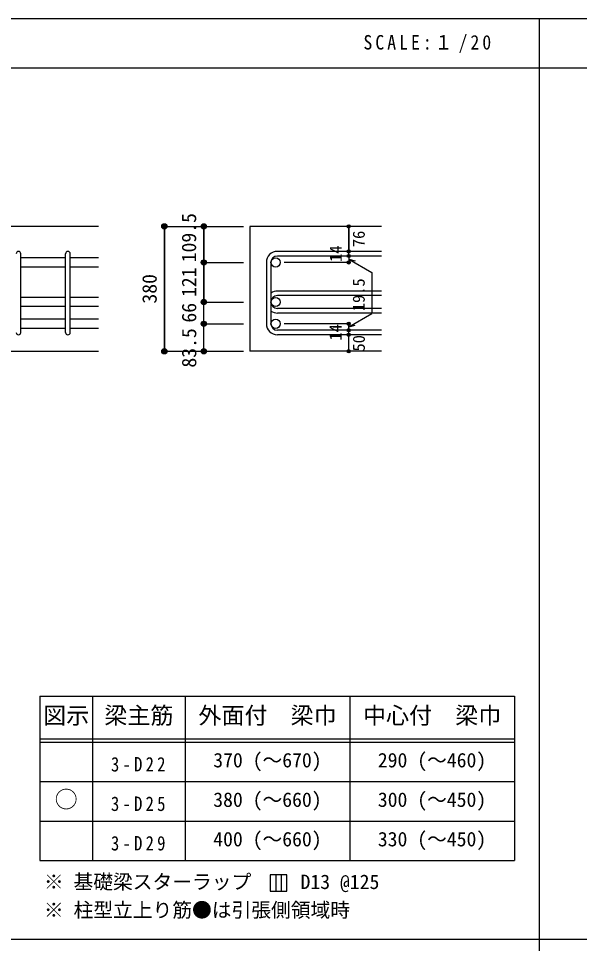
# Model space of a CAD drawing. Units: millimetres at full size, sheet at 1:20. Extents: x -3982 to 3969, y -2797 to 2801.
# Drawn here: x -2332 to -628, y -10 to 2801 of the extents above; entities that cross this region are included whole.
import ezdxf
from ezdxf.enums import TextEntityAlignment as Align

# ---------------------------------------------------------------- set-up
doc = ezdxf.new("R2010")
doc.units = ezdxf.units.MM
doc.header["$LTSCALE"] = 20
doc.header["$PDMODE"] = 32
doc.header["$PDSIZE"] = 10
for name, color, linetype in [('6-1_躯体線', 2, 'Continuous'), ('6-5_梁主筋', 7, 'Continuous'), ('6-6_S.T.P.', 7, 'Continuous'), ('6-7_文字', 7, 'Continuous'), ('6-D_寸法', 4, 'Continuous'), ('6-E_枠', 7, 'Continuous'), ('F-0_枠', 6, 'Continuous')]:
    doc.layers.add(name, color=color, linetype=linetype)
doc.styles.add('ＭＳ ゴシック', font='')
doc.styles.get('ＭＳ ゴシック').set_extended_font_data('MS Gothic')

msp = doc.modelspace()

# ---------------------------------------------------------------- linework, layer by layer
at = {"layer": '6-1_躯体線'}
for p, q in [((-2088.87, 2169.12), (-3238.87, 2169.12)), ((-1228.87, 2169.12), (-1628.87, 2169.12)), ((-1628.87, 2169.12), (-1628.87, 1789.62)), ((-2488.87, 1789.62), (-2088.87, 1789.62)), ((-1228.87, 1789.62), (-1628.87, 1789.62))]:
    msp.add_line(p, q, dxfattribs=at)
at = {"layer": '6-5_梁主筋'}
for p, q in [((-2188.87, 2073.51), (-2324.87, 2073.51)), ((-2088.87, 2073.51), (-2174.87, 2073.51)), ((-2188.87, 2045.51), (-2324.87, 2045.51)), ((-2088.87, 2045.51), (-2174.87, 2045.51)), ((-2188.87, 1953.12), (-2324.87, 1953.12)), ((-2088.87, 1953.12), (-2174.87, 1953.12)), ((-2188.87, 1925.12), (-2324.87, 1925.12)), ((-2088.87, 1925.12), (-2174.87, 1925.12)), ((-2188.87, 1887.12), (-2324.87, 1887.12)), ((-2088.87, 1887.12), (-2174.87, 1887.12)), ((-2188.87, 1859.12), (-2324.87, 1859.12)), ((-2088.87, 1859.12), (-2174.87, 1859.12))]:
    msp.add_line(p, q, dxfattribs=at)
at = {"layer": '6-5_梁主筋', "color": 3}
for centre in [(-1550.87, 2059.51), (-1550.87, 1939.12), (-1550.87, 1873.12)]:
    msp.add_circle(centre, 14, dxfattribs=at)
at = {"layer": '6-6_S.T.P.'}
for p, q in [((-2324.87, 1846.62), (-2324.87, 2086.01)), ((-2188.87, 1846.62), (-2188.87, 2086.01)), ((-2174.87, 1846.62), (-2174.87, 2086.01)), ((-1228.87, 2093.01), (-1545.37, 2093.01)), ((-1578.87, 2059.51), (-1578.87, 1873.12)), ((-1564.87, 2059.51), (-1564.87, 1873.12)), ((-1228.87, 2079.01), (-1545.37, 2079.01)), ((-1228.87, 1972.62), (-1545.37, 1972.62)), ((-1228.87, 1958.62), (-1545.37, 1958.62)), ((-1228.87, 1919.62), (-1545.37, 1919.62)), ((-1228.87, 1905.62), (-1545.37, 1905.62)), ((-1228.87, 1853.62), (-1545.37, 1853.62)), ((-1228.87, 1839.62), (-1545.37, 1839.62))]:
    msp.add_line(p, q, dxfattribs=at)
for centre, radius, start, end in [((-2331.87, 2086.01), 7, 0, 180), ((-2181.87, 2086.01), 7, 0, 180), ((-1545.37, 2059.51), 33.5, 90, 180), ((-1545.37, 2059.51), 19.5, 90, 180), ((-1545.37, 1939.12), 33.5, 90, 125.59765), ((-1545.37, 1939.12), 19.5, 90, 180), ((-1545.37, 1939.12), 19.5, 180, 270), ((-1545.37, 1939.12), 33.5, 234.40235, 270), ((-1545.37, 1873.12), 33.5, 180, 270), ((-1545.37, 1873.12), 19.5, 180, 270), ((-2331.87, 1846.62), 7, 180, 0), ((-2181.87, 1846.62), 7, 180, 0)]:
    msp.add_arc(centre, radius, start, end, dxfattribs=at)
at = {"layer": '6-7_文字'}
for p, q in [((-1550.57, 198.44), (-1550.57, 148.44)), ((-1533.9, 198.44), (-1533.9, 148.44))]:
    msp.add_line(p, q, dxfattribs=at)
msp.add_lwpolyline([(-1567.23, 148.44), (-1517.23, 148.44), (-1517.23, 198.44), (-1567.23, 198.44)], close=True, dxfattribs=at)
at = {"layer": '6-D_寸法'}
for p, q in [((-1888.87, 2169.12), (-1768.87, 2169.12)), ((-1888.87, 2169.12), (-1768.87, 2169.12)), ((-1888.87, 2169.12), (-1768.87, 2169.12)), ((-1888.87, 1789.62), (-1888.87, 2169.12)), ((-1888.87, 2169.12), (-1888.87, 1789.62)), ((-1768.87, 2169.12), (-1648.87, 2169.12)), ((-1328.87, 2093.01), (-1328.87, 2169.12)), ((-1328.87, 2169.12), (-1328.87, 2093.01)), ((-1328.87, 2079.01), (-1328.87, 2093.01)), ((-1768.87, 2059.51), (-1648.87, 2059.51)), ((-1768.87, 2059.51), (-1648.87, 2059.51)), ((-1768.87, 1939.12), (-1768.87, 2059.51)), ((-1768.87, 2059.51), (-1768.87, 1939.12)), ((-1328.87, 2059.51), (-1524.95, 2059.51)), ((-1328.87, 2079.01), (-1328.87, 2059.51)), ((-1328.87, 2069.26), (-1258.81, 2028.81)), ((-1328.87, 2069.26), (-1309.55, 2064.09)), ((-1258.81, 2028.81), (-1258.81, 1903.82)), ((-1768.87, 1939.12), (-1648.87, 1939.12)), ((-1768.87, 1789.62), (-1768.87, 1939.12)), ((-1328.87, 1863.37), (-1258.81, 1903.82)), ((-1768.87, 1873.12), (-1648.87, 1873.12)), ((-1768.87, 1873.12), (-1648.87, 1873.12)), ((-1768.87, 1873.12), (-1648.87, 1873.12)), ((-1328.87, 1873.12), (-1524.95, 1873.12)), ((-1328.87, 1853.62), (-1328.87, 1873.12)), ((-1328.87, 1863.37), (-1309.55, 1868.55)), ((-1328.87, 1839.62), (-1328.87, 1853.62)), ((-1328.87, 1789.62), (-1328.87, 1839.62)), ((-1888.87, 1789.62), (-1768.87, 1789.62)), ((-1768.87, 1789.62), (-1648.87, 1789.62))]:
    msp.add_line(p, q, dxfattribs=at)
msp.add_lwpolyline([(-1768.87, 2059.51), (-1768.87, 2169.12), (-1768.87, 2059.51)], dxfattribs=at)
for centre, radius in [((-1888.87, 2169.12), 8), ((-1888.87, 2169.12), 7.2), ((-1888.87, 2169.12), 6.4), ((-1888.87, 2169.12), 5.6), ((-1888.87, 2169.12), 4.8), ((-1888.87, 2169.12), 4), ((-1888.87, 2169.12), 3.2), ((-1888.87, 2169.12), 2.4), ((-1888.87, 2169.12), 1.6), ((-1888.87, 2169.12), 0.8), ((-1768.87, 2169.12), 8), ((-1768.87, 2169.12), 7.2), ((-1768.87, 2169.12), 6.4), ((-1768.87, 2169.12), 5.6), ((-1768.87, 2169.12), 4.8), ((-1768.87, 2169.12), 4), ((-1768.87, 2169.12), 3.2), ((-1768.87, 2169.12), 2.4), ((-1768.87, 2169.12), 1.6), ((-1768.87, 2169.12), 0.8), ((-1328.87, 2169.12), 4), ((-1328.87, 2169.12), 3.6), ((-1328.87, 2169.12), 3.2), ((-1328.87, 2169.12), 2.8), ((-1328.87, 2169.12), 2.4), ((-1328.87, 2169.12), 2), ((-1328.87, 2169.12), 1.6), ((-1328.87, 2169.12), 1.2), ((-1328.87, 2169.12), 0.8), ((-1328.87, 2169.12), 0.4), ((-1328.87, 2093.01), 4), ((-1328.87, 2079.01), 4), ((-1328.87, 2093.01), 3.6), ((-1328.87, 2079.01), 3.6), ((-1328.87, 2093.01), 3.2), ((-1328.87, 2079.01), 3.2), ((-1328.87, 2093.01), 2.8), ((-1328.87, 2079.01), 2.8), ((-1328.87, 2093.01), 2.4), ((-1328.87, 2079.01), 2.4), ((-1328.87, 2093.01), 2), ((-1328.87, 2079.01), 2), ((-1328.87, 2093.01), 1.6), ((-1328.87, 2079.01), 1.6), ((-1328.87, 2093.01), 1.2), ((-1328.87, 2079.01), 1.2), ((-1328.87, 2093.01), 0.8), ((-1328.87, 2093.01), 0.4), ((-1768.87, 2059.51), 8), ((-1768.87, 2059.51), 7.2), ((-1768.87, 2059.51), 6.4), ((-1768.87, 2059.51), 5.6), ((-1768.87, 2059.51), 4.8), ((-1768.87, 2059.51), 4), ((-1768.87, 2059.51), 3.2), ((-1768.87, 2059.51), 2.4), ((-1768.87, 2059.51), 1.6), ((-1768.87, 2059.51), 0.8), ((-1328.87, 2059.51), 4), ((-1328.87, 2059.51), 3.6), ((-1328.87, 2059.51), 3.2), ((-1328.87, 2059.51), 2.8), ((-1328.87, 2059.51), 2.4), ((-1328.87, 2059.51), 2), ((-1328.87, 2059.51), 1.6), ((-1328.87, 2059.51), 1.2), ((-1328.87, 2079.01), 0.8), ((-1328.87, 2059.51), 0.8), ((-1328.87, 2079.01), 0.4), ((-1328.87, 2059.51), 0.4), ((-1768.87, 1939.12), 8), ((-1768.87, 1939.12), 7.2), ((-1768.87, 1939.12), 6.4), ((-1768.87, 1939.12), 5.6), ((-1768.87, 1939.12), 4.8), ((-1768.87, 1939.12), 4), ((-1768.87, 1939.12), 3.2), ((-1768.87, 1939.12), 2.4), ((-1768.87, 1939.12), 1.6), ((-1768.87, 1939.12), 0.8), ((-1768.87, 1873.12), 8), ((-1768.87, 1873.12), 7.2), ((-1768.87, 1873.12), 6.4), ((-1768.87, 1873.12), 5.6), ((-1768.87, 1873.12), 4.8), ((-1768.87, 1873.12), 4), ((-1768.87, 1873.12), 3.2), ((-1768.87, 1873.12), 2.4), ((-1768.87, 1873.12), 1.6), ((-1768.87, 1873.12), 0.8), ((-1328.87, 1873.12), 4), ((-1328.87, 1853.62), 4), ((-1328.87, 1873.12), 3.6), ((-1328.87, 1853.62), 3.6), ((-1328.87, 1873.12), 3.2), ((-1328.87, 1853.62), 3.2), ((-1328.87, 1873.12), 2.8), ((-1328.87, 1853.62), 2.8), ((-1328.87, 1873.12), 2.4), ((-1328.87, 1853.62), 2.4), ((-1328.87, 1873.12), 2), ((-1328.87, 1853.62), 2), ((-1328.87, 1873.12), 1.6), ((-1328.87, 1853.62), 1.6), ((-1328.87, 1873.12), 1.2), ((-1328.87, 1873.12), 0.8), ((-1328.87, 1873.12), 0.4), ((-1328.87, 1839.62), 4), ((-1328.87, 1839.62), 3.6), ((-1328.87, 1839.62), 3.2), ((-1328.87, 1839.62), 2.8), ((-1328.87, 1839.62), 2.4), ((-1328.87, 1839.62), 2), ((-1328.87, 1839.62), 1.6), ((-1328.87, 1853.62), 1.2), ((-1328.87, 1839.62), 1.2), ((-1328.87, 1853.62), 0.8), ((-1328.87, 1839.62), 0.8), ((-1328.87, 1853.62), 0.4), ((-1328.87, 1839.62), 0.4), ((-1888.87, 1789.62), 8), ((-1888.87, 1789.62), 7.2), ((-1888.87, 1789.62), 6.4), ((-1888.87, 1789.62), 5.6), ((-1888.87, 1789.62), 4.8), ((-1888.87, 1789.62), 4), ((-1888.87, 1789.62), 3.2), ((-1888.87, 1789.62), 2.4), ((-1888.87, 1789.62), 1.6), ((-1888.87, 1789.62), 0.8), ((-1768.87, 1789.62), 8), ((-1768.87, 1789.62), 7.2), ((-1768.87, 1789.62), 6.4), ((-1768.87, 1789.62), 5.6), ((-1768.87, 1789.62), 4.8), ((-1768.87, 1789.62), 4), ((-1768.87, 1789.62), 3.2), ((-1768.87, 1789.62), 2.4), ((-1768.87, 1789.62), 1.6), ((-1768.87, 1789.62), 0.8), ((-1328.87, 1789.62), 4), ((-1328.87, 1789.62), 3.6), ((-1328.87, 1789.62), 3.2), ((-1328.87, 1789.62), 2.8), ((-1328.87, 1789.62), 2.4), ((-1328.87, 1789.62), 2), ((-1328.87, 1789.62), 1.6), ((-1328.87, 1789.62), 1.2), ((-1328.87, 1789.62), 0.8), ((-1328.87, 1789.62), 0.4)]:
    msp.add_circle(centre, radius, dxfattribs=at)
at = {"layer": '6-D_寸法', "color": 7}
for p in [(-1888.87, 2169.12), (-1768.87, 2169.12), (-1328.87, 2169.12), (-1328.87, 2093.01), (-1328.87, 2079.01), (-1768.87, 2059.51), (-1328.87, 2059.51), (-1768.87, 1939.12), (-1768.87, 1873.12), (-1328.87, 1873.12), (-1328.87, 1873.12), (-1328.87, 1853.62), (-1328.87, 1839.62), (-1888.87, 1789.62), (-1768.87, 1789.62), (-1328.87, 1789.62)]:
    msp.add_point(p, dxfattribs=at)
at = {"layer": '6-E_枠', "color": 3}
for p, q in [((-2267.02, 741.85), (-2267.02, 241.85)), ((-2267.02, 741.85), (-825.33, 741.85)), ((-825.33, 741.85), (-825.33, 241.85)), ((-2267.02, 241.85), (-825.33, 241.85))]:
    msp.add_line(p, q, dxfattribs=at)
at = {"layer": '6-E_枠'}
for p, q in [((-2107.02, 741.85), (-2107.02, 241.85)), ((-1825.33, 741.85), (-1825.33, 241.85)), ((-1325.33, 741.85), (-1325.33, 241.85)), ((-2267.02, 611.85), (-825.33, 611.85)), ((-2267.02, 601.85), (-825.33, 601.85)), ((-2267.02, 481.85), (-825.33, 481.85)), ((-2267.02, 361.85), (-825.33, 361.85))]:
    msp.add_line(p, q, dxfattribs=at)
at = {"layer": 'F-0_枠'}
msp.add_line((-3981.92, 2800.77), (3969.4, 2800.77), dxfattribs=at)
at = {"layer": 'F-0_枠', "color": 2}
for p, q in [((-749.76, 2800.77), (-749.76, -2796.83)), ((-3981.92, 2650.77), (2482.4, 2650.77)), ((2482.4, 1.97), (-3981.92, 1.97))]:
    msp.add_line(p, q, dxfattribs=at)

# ---------------------------------------------------------------- texts
at = {"layer": '6-7_文字', "color": 2, "style": 'ＭＳ ゴシック'}
for s, p in [('図示', (-2257.02, 641.85)), ('梁主筋', (-2071.17, 641.85)), ('外面付\u3000梁巾', (-1785.33, 641.85)), ('中心付\u3000梁巾', (-1285.33, 641.85)), ('○', (-2222.02, 386.85))]:
    msp.add_text(s, height=51.32, dxfattribs=at).set_placement(p, align=Align.BOTTOM_LEFT)
at = {"layer": '6-7_文字', "style": 'ＭＳ ゴシック'}
for s, p in [('370 (～670)', (-1740.33, 511.85)), ('290 (～460)', (-1240.33, 511.85)), ('380 (～660)', (-1740.33, 391.85)), ('300 (～450)', (-1240.33, 391.85)), ('400 (～660)', (-1740.33, 271.85)), ('330 (～450)', (-1240.33, 271.85)), ('※ 基礎梁スターラップ     D13 @125', (-2254.64, 142.13)), ('※ 柱型立上り筋●は引張側領域時', (-2254.64, 56.45))]:
    msp.add_text(s, height=43.99, dxfattribs=at).set_placement(p, align=Align.BOTTOM_LEFT)
at = {"layer": '6-7_文字', "color": 2, "insert": (-1283.99, 2695.77), "char_height": 43.99, "attachment_point": 7, "style": 'ＭＳ ゴシック'}
msp.add_mtext('\\T1.34;\\W0.9;SCALE:１/20', dxfattribs=at)
at = {"layer": '6-7_文字', "char_height": 43.99, "attachment_point": 7, "style": 'ＭＳ ゴシック'}
for s, insert in [('\\T1.38;\\W0.85;3-D22', (-2051.17, 511.85)), ('\\T1.38;\\W0.85;3-D25', (-2051.17, 391.85)), ('\\T1.38;\\W0.85;3-D29', (-2051.17, 271.85))]:
    msp.add_mtext(s, dxfattribs=dict(at, insert=insert))
at = {"layer": '6-D_寸法', "style": 'ＭＳ ゴシック'}
for s, height, p in [('109.5', 43.99, (-1778.99, 2059.91)), ('76', 36.66, (-1269, 2105.97)), ('14', 36.66, (-1338.87, 2061.09)), ('121', 43.99, (-1778.87, 1954.32)), ('380', 43.99, (-1898.87, 1934.37)), ('19.5', 36.66, (-1269.17, 1911.42)), ('66', 43.99, (-1778.76, 1876.63)), ('83.5', 43.99, (-1778.61, 1739.95)), ('14', 36.66, (-1339.53, 1821.95)), ('50', 36.66, (-1268.79, 1788.83))]:
    msp.add_text(s, height=height, rotation=90, dxfattribs=at).set_placement(p, align=Align.BOTTOM_LEFT)

doc.saveas('drawing.dxf')
